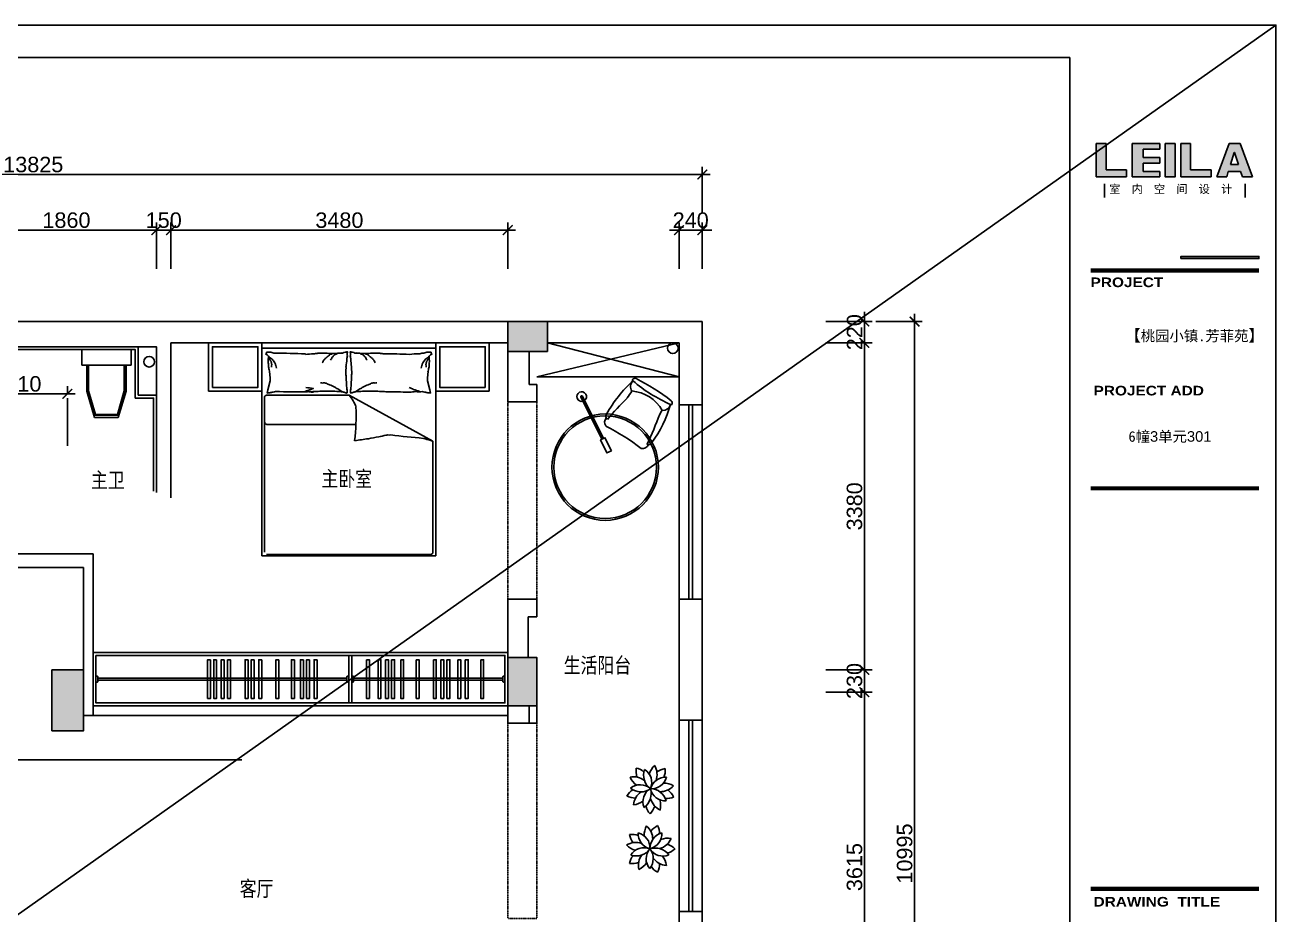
# Model space of a CAD drawing. Header units: millimetres. Extents: x 148889 to 229003, y -70503 to 111106.
# Drawn here: x 184011 to 196937, y -45727 to -36529 of the extents above; entities that cross this region are included whole.
import ezdxf

# ---------------------------------------------------------------- set-up
doc = ezdxf.new("R2010")
doc.units = ezdxf.units.MM
doc.header["$PDMODE"] = 3
doc.linetypes.add('HIDDEN', pattern=[0.375, 0.25, -0.125])
for name, color, linetype in [('8', 8, 'Continuous'), ('C-门套', 16, 'Continuous'), ('P-原墙线', 7, 'Continuous'), ('P-固定家具1(到顶)', 3, 'Continuous'), ('P-固定家具2(不到顶)', 2, 'Continuous'), ('P-外部尺寸', 44, 'Continuous'), ('P-完成面', 1, 'Continuous'), ('P-文字', 3, 'Continuous'), ('P-新墙线', 4, 'Continuous'), ('P-活动家具', 3, 'Continuous'), ('P-窗', 3, 'Continuous'), ('大墨图框', 4, 'Continuous')]:
    doc.layers.add(name, color=color, linetype=linetype)
doc.styles.add('Arial', font='arial.ttf')
doc.styles.add('H1', font='SimSun.ttf')
doc.styles.add('LOGO', font='arial.ttf')
doc.styles.add('LOGO-2', font='', dxfattribs={"width": 0.8})
doc.styles.get("Standard").update_dxf_attribs({"font": 'simhei_0.ttf'})
doc.styles.get('LOGO-2').set_extended_font_data('Arial Black')
doc.dimstyles.new('1比80', dxfattribs={"dimscale": 80, "dimtxt": 2, "dimasz": 1.25, "dimexe": 1, "dimexo": 1, "dimgap": 0.25, "dimtad": 1, "dimdec": 0, "dimrnd": 0.005, "dimzin": 0, "dimdsep": 46, "dimtxsty": 'Arial', "dimblk": 'ARCHTICK', "dimcen": 0.125, "dimdle": 1, "dimclrd": 44, "dimclre": 44, "dimclrt": 50, "dimadec": 0, "dimazin": 0, "dimtfac": 1, "dimtdec": 0, "dimtix": 1, "dimtmove": 2, "dimatfit": 3, "dimldrblk": 'DOT', "dimfxl": 5, "dimfxlon": 1, "dimtvp": 1, "dimtolj": 1, "dimtzin": 0, "dimarcsym": 0})

# ---------------------------------------------------------------- blocks, each defined once
blk = doc.blocks.new('_ArchTick')
at = {"color": 0, "linetype": 'ByBlock', "const_width": 0.15}
blk.add_lwpolyline([(-0.5, -0.5), (0.5, 0.5)], dxfattribs=at)
blk = doc.blocks.new('*D229')
at = {"layer": 'Defpoints', "color": 0}
for p in [(188999, -43424), (192684, -43424), (190097, -47039)]:
    blk.add_point(p, dxfattribs=at)
at = {"layer": 'P-外部尺寸', "color": 44, "lineweight": -2}
for p, q in [((192284, -43424), (192764, -43424)), ((192684, -47119), (192684, -43344)), ((192284, -47039), (192764, -47039))]:
    blk.add_line(p, q, dxfattribs=at)
at = {"layer": 'P-外部尺寸', "color": 44, "lineweight": -2, "xscale": 100, "yscale": 100, "zscale": 100}
for p, rotation in [((192684, -43424), 90), ((192684, -47039), 270)]:
    blk.add_blockref('_ArchTick', p, dxfattribs=dict(at, rotation=rotation))
at = {"layer": 'P-外部尺寸', "color": 50, "insert": (192582, -45232), "char_height": 160, "attachment_point": 5, "rotation": 90, "style": 'Arial'}
blk.add_mtext('\\A1;3615', dxfattribs=at)
blk = doc.blocks.new('_Dot')
at = {"color": 0, "linetype": 'ByBlock', "lineweight": -2}
blk.add_line((-0.5, 0), (-1, 0), dxfattribs=at)
at = {"color": 0, "linetype": 'ByBlock', "const_width": 0.5}
blk.add_lwpolyline([(-0.25, 0, 1), (0.25, 0, 1)], format="xyb", close=True, dxfattribs=at)
blk = doc.blocks.new('*D230')
at = {"layer": 'Defpoints', "color": 0}
for p in [(188999, -43194), (192684, -43194), (188999, -43424)]:
    blk.add_point(p, dxfattribs=at)
at = {"layer": 'P-外部尺寸', "color": 44, "lineweight": -2}
for p, q in [((192684, -43194), (192684, -43094)), ((192284, -43194), (192764, -43194)), ((192684, -43424), (192684, -43194)), ((192284, -43424), (192764, -43424)), ((192684, -43424), (192684, -43524))]:
    blk.add_line(p, q, dxfattribs=at)
at = {"layer": 'P-外部尺寸', "color": 44, "lineweight": -2, "xscale": 100, "yscale": 100, "zscale": 100}
for p, rotation in [((192684, -43194), 270), ((192684, -43424), 90)]:
    blk.add_blockref('_ArchTick', p, dxfattribs=dict(at, rotation=rotation))
at = {"layer": 'P-外部尺寸', "color": 50, "insert": (192582, -43309), "char_height": 160, "attachment_point": 5, "rotation": 90, "style": 'Arial'}
blk.add_mtext('\\A1;230', dxfattribs=at)
blk = doc.blocks.new('*D231')
at = {"layer": 'Defpoints', "color": 0}
for p in [(189816, -39814), (192684, -39814), (188999, -43194)]:
    blk.add_point(p, dxfattribs=at)
at = {"layer": 'P-外部尺寸', "color": 44, "lineweight": -2}
for p, q in [((192684, -43274), (192684, -39734)), ((192284, -39814), (192764, -39814)), ((192284, -43194), (192764, -43194))]:
    blk.add_line(p, q, dxfattribs=at)
at = {"layer": 'P-外部尺寸', "color": 44, "lineweight": -2, "xscale": 100, "yscale": 100, "zscale": 100}
for p, rotation in [((192684, -39814), 90), ((192684, -43194), 270)]:
    blk.add_blockref('_ArchTick', p, dxfattribs=dict(at, rotation=rotation))
at = {"layer": 'P-外部尺寸', "color": 50, "insert": (192582, -41504), "char_height": 160, "attachment_point": 5, "rotation": 90, "style": 'Arial'}
blk.add_mtext('\\A1;3380', dxfattribs=at)
blk = doc.blocks.new('*D232')
at = {"layer": 'Defpoints', "color": 0}
for p in [(189816, -39594), (192684, -39594), (189816, -39814)]:
    blk.add_point(p, dxfattribs=at)
at = {"layer": 'P-外部尺寸', "color": 44, "lineweight": -2}
for p, q in [((192684, -39594), (192684, -39494)), ((192284, -39594), (192764, -39594)), ((192684, -39814), (192684, -39594)), ((192284, -39814), (192764, -39814)), ((192684, -39814), (192684, -39914))]:
    blk.add_line(p, q, dxfattribs=at)
at = {"layer": 'P-外部尺寸', "color": 44, "lineweight": -2, "xscale": 100, "yscale": 100, "zscale": 100}
for p, rotation in [((192684, -39594), 270), ((192684, -39814), 90)]:
    blk.add_blockref('_ArchTick', p, dxfattribs=dict(at, rotation=rotation))
at = {"layer": 'P-外部尺寸', "color": 50, "insert": (192583, -39704), "char_height": 160, "attachment_point": 5, "rotation": 90, "style": 'Arial'}
blk.add_mtext('\\A1;220', dxfattribs=at)
blk = doc.blocks.new('*D233')
at = {"layer": 'Defpoints', "color": 0}
for p in [(192284, -39594), (192284, -50589), (193202, -50589)]:
    blk.add_point(p, dxfattribs=at)
at = {"layer": 'P-外部尺寸', "color": 44, "lineweight": -2}
for p, q in [((193202, -39514), (193202, -50669)), ((192802, -39594), (193282, -39594)), ((192802, -50589), (193282, -50589))]:
    blk.add_line(p, q, dxfattribs=at)
at = {"layer": 'P-外部尺寸', "color": 44, "lineweight": -2, "xscale": 100, "yscale": 100, "zscale": 100}
for p, rotation in [((193202, -39594), 90), ((193202, -50589), 270)]:
    blk.add_blockref('_ArchTick', p, dxfattribs=dict(at, rotation=rotation))
at = {"layer": 'P-外部尺寸', "color": 50, "insert": (193100, -45092), "char_height": 160, "attachment_point": 5, "rotation": 90, "style": 'Arial'}
blk.add_mtext('\\A1;10995', dxfattribs=at)
blk = doc.blocks.new('*D234')
at = {"layer": 'Defpoints', "color": 0}
for p in [(190769, -38649), (191009, -39721), (190769, -39814)]:
    blk.add_point(p, dxfattribs=at)
at = {"layer": 'P-外部尺寸', "color": 44, "lineweight": -2}
for p, q in [((190769, -39049), (190769, -38569)), ((191009, -39049), (191009, -38569)), ((190769, -38649), (190669, -38649)), ((191009, -38649), (190769, -38649)), ((191009, -38649), (191109, -38649))]:
    blk.add_line(p, q, dxfattribs=at)
at = {"layer": 'P-外部尺寸', "color": 44, "lineweight": -2, "xscale": 100, "yscale": 100, "zscale": 100}
blk.add_blockref('_ArchTick', (190769, -38649), dxfattribs=at)
at = {"layer": 'P-外部尺寸', "color": 44, "lineweight": -2, "xscale": 100, "yscale": 100, "zscale": 100, "rotation": 180}
blk.add_blockref('_ArchTick', (191009, -38649), dxfattribs=at)
at = {"layer": 'P-外部尺寸', "color": 50, "insert": (190889, -38547), "char_height": 160, "attachment_point": 5, "style": 'Arial'}
blk.add_mtext('\\A1;240', dxfattribs=at)
blk = doc.blocks.new('*D235')
at = {"layer": 'Defpoints', "color": 0}
for p in [(185519, -38649), (185519, -39814), (188999, -40119)]:
    blk.add_point(p, dxfattribs=at)
at = {"layer": 'P-固定家具1(到顶)', "color": 44, "lineweight": -2}
for p, q in [((185519, -39049), (185519, -38569)), ((188999, -39049), (188999, -38569)), ((189079, -38649), (185439, -38649))]:
    blk.add_line(p, q, dxfattribs=at)
at = {"layer": 'P-固定家具1(到顶)', "color": 44, "lineweight": -2, "xscale": 100, "yscale": 100, "zscale": 100, "rotation": 180}
blk.add_blockref('_ArchTick', (185519, -38649), dxfattribs=at)
at = {"layer": 'P-固定家具1(到顶)', "color": 44, "lineweight": -2, "xscale": 100, "yscale": 100, "zscale": 100}
blk.add_blockref('_ArchTick', (188999, -38649), dxfattribs=at)
at = {"layer": 'P-固定家具1(到顶)', "color": 50, "insert": (187259, -38547), "char_height": 160, "attachment_point": 5, "style": 'Arial'}
blk.add_mtext('\\A1;3480', dxfattribs=at)
blk = doc.blocks.new('*D236')
at = {"layer": 'Defpoints', "color": 0}
for p in [(185369, -38649), (185369, -39854), (185519, -39814)]:
    blk.add_point(p, dxfattribs=at)
at = {"layer": 'P-外部尺寸', "color": 44, "lineweight": -2}
for p, q in [((185369, -39049), (185369, -38569)), ((185519, -39049), (185519, -38569)), ((185369, -38649), (185269, -38649)), ((185519, -38649), (185369, -38649)), ((185519, -38649), (185619, -38649))]:
    blk.add_line(p, q, dxfattribs=at)
at = {"layer": 'P-外部尺寸', "color": 44, "lineweight": -2, "xscale": 100, "yscale": 100, "zscale": 100}
blk.add_blockref('_ArchTick', (185369, -38649), dxfattribs=at)
at = {"layer": 'P-外部尺寸', "color": 44, "lineweight": -2, "xscale": 100, "yscale": 100, "zscale": 100, "rotation": 180}
blk.add_blockref('_ArchTick', (185519, -38649), dxfattribs=at)
at = {"layer": 'P-外部尺寸', "color": 50, "insert": (185444, -38547), "char_height": 160, "attachment_point": 5, "style": 'Arial'}
blk.add_mtext('\\A1;150', dxfattribs=at)
blk = doc.blocks.new('*D237')
at = {"layer": 'Defpoints', "color": 0}
for p in [(183509, -38649), (183509, -39594), (185369, -39854)]:
    blk.add_point(p, dxfattribs=at)
at = {"layer": 'P-外部尺寸', "color": 44, "lineweight": -2}
for p, q in [((183509, -39049), (183509, -38569)), ((185369, -39049), (185369, -38569)), ((185449, -38649), (183429, -38649))]:
    blk.add_line(p, q, dxfattribs=at)
at = {"layer": 'P-外部尺寸', "color": 44, "lineweight": -2, "xscale": 100, "yscale": 100, "zscale": 100, "rotation": 180}
blk.add_blockref('_ArchTick', (183509, -38649), dxfattribs=at)
at = {"layer": 'P-外部尺寸', "color": 44, "lineweight": -2, "xscale": 100, "yscale": 100, "zscale": 100}
blk.add_blockref('_ArchTick', (185369, -38649), dxfattribs=at)
at = {"layer": 'P-外部尺寸', "color": 50, "insert": (184439, -38547), "char_height": 160, "attachment_point": 5, "style": 'Arial'}
blk.add_mtext('\\A1;1860', dxfattribs=at)
blk = doc.blocks.new('*D251')
at = {"layer": 'Defpoints', "color": 0}
for p in [(191009, -38074), (177184, -39049), (191009, -39049)]:
    blk.add_point(p, dxfattribs=at)
at = {"layer": 'P-外部尺寸', "color": 44, "lineweight": -2}
for p, q in [((177184, -38474), (177184, -37994)), ((191009, -38474), (191009, -37994)), ((177104, -38074), (191089, -38074))]:
    blk.add_line(p, q, dxfattribs=at)
at = {"layer": 'P-外部尺寸', "color": 44, "lineweight": -2, "xscale": 100, "yscale": 100, "zscale": 100, "rotation": 180}
blk.add_blockref('_ArchTick', (177184, -38074), dxfattribs=at)
at = {"layer": 'P-外部尺寸', "color": 44, "lineweight": -2, "xscale": 100, "yscale": 100, "zscale": 100}
blk.add_blockref('_ArchTick', (191009, -38074), dxfattribs=at)
at = {"layer": 'P-外部尺寸', "color": 50, "insert": (184096, -37972), "char_height": 160, "attachment_point": 5, "style": 'Arial'}
blk.add_mtext('\\A1;13825', dxfattribs=at)
blk = doc.blocks.new('A$C224B1EEF')
at = {"color": 252}
for p, q in [((60, 427), (134, 679)), ((69, 426), (141, 671)), ((373, 679), (134, 679)), ((366, 671), (141, 671)), ((439, 426), (366, 671)), ((448, 427), (373, 679)), ((60, 160), (60, 427)), ((69, 160), (69, 426)), ((439, 160), (439, 426)), ((448, 160), (448, 427))]:
    blk.add_line(p, q, dxfattribs=at)
at = {"layer": '8'}
for p, q in [((0, 160), (507, 160)), ((0, 160), (0, 1)), ((0, 160), (0, 1)), ((507, 160), (507, 1)), ((507, 160), (507, 1)), ((507, 1), (0, 1))]:
    blk.add_line(p, q, dxfattribs=at)
at = {"layer": 'P-固定家具2(不到顶)', "color": 3}
for p, q in [((51, 429), (132, 701)), ((376, 701), (132, 701)), ((456, 429), (376, 701)), ((51, 160), (51, 429)), ((456, 160), (456, 429))]:
    blk.add_line(p, q, dxfattribs=at)
blk = doc.blocks.new('A$C02DF28BF')
at = {"layer": 'P-活动家具'}
for p, q in [((0, 2350), (2200, 2350)), ((0, 550), (0, 2350)), ((2144, 2350), (2144, 550)), ((2200, 2350), (2200, 550)), ((2200, 550), (0, 550))]:
    blk.add_line(p, q, dxfattribs=at)
at = {"layer": 'P-活动家具', "color": 252}
for p, q in [((14, 2299), (14, 604)), ((1637, 2321), (36, 2321)), ((1357, 2299), (1357, 1377)), ((1659, 1446), (1659, 2299)), ((1682, 2295), (1715, 2287)), ((1715, 2287), (1807, 2264)), ((1659, 1446), (1185, 582)), ((36, 582), (1185, 582)), ((2144, 550), (1669, 550)), ((1682, 605), (1715, 613)), ((1715, 613), (1807, 636))]:
    blk.add_line(p, q, dxfattribs=at)
at = {"layer": 'P-活动家具'}
for points in [[(1700, 2900), (1700, 2350), (2200, 2350), (2200, 2900)], [(1700, 0), (1700, 550), (2200, 550), (2200, 0)]]:
    blk.add_lwpolyline(points, close=True, dxfattribs=at)
at = {"layer": 'P-活动家具', "color": 252}
for points in [[(1740, 2860), (1740, 2390), (2160, 2390), (2160, 2860)], [(1740, 40), (1740, 510), (2160, 510), (2160, 40)]]:
    blk.add_lwpolyline(points, close=True, dxfattribs=at)
for points in [[(2061, 2281, 0.077379), (2033, 2242, 0.077379), (1995, 2214, 0.047525), (1967, 2203, 0.047525), (1938, 2197)], [(2044, 2282, 0.05369), (2029, 2267, 0.070312), (2015, 2258, 0.015448), (2006, 2253, 0.013244), (1995, 2249, 0.082127), (1975, 2246, 0.064164), (1949, 2249)], [(1698, 1902, -0.009729), (1708, 1872, -0.009729), (1719, 1842, -0.007971), (1729, 1818, -0.002711), (1740, 1894)], [(1696, 1522, -0.016108), (1726, 1565, -0.024599), (1742, 1595, -0.009477), (1768, 1649, -0.015937), (1782, 1682, -0.072521), (1786, 1701, -0.033339), (1786, 1741)], [(2090, 1617, -0.027842), (2079, 1643, -0.048685), (2070, 1657, -0.023666), (2043, 1688, -0.031223), (2020, 1710, -0.046801), (2011, 1715, -0.023191), (1993, 1724)], [(2097, 1526, -0.088153), (2093, 1564, -0.088153), (2076, 1599, -0.077547), (2052, 1623, -0.077547), (2022, 1639)], [(1189, 1389, -0.007297), (1209, 1248, -0.009508), (1229, 1141, -0.006616), (1245, 1068, 0.023828), (1249, 1048, 0.052541), (1248, 1016, 0.004914), (1213, 680, 0.013133), (1203, 643, 0.007859), (1185, 582)], [(1696, 1378, 0.016108), (1726, 1335, 0.024599), (1742, 1305, 0.009477), (1768, 1251, 0.015937), (1782, 1218, 0.072521), (1786, 1199, 0.033339), (1786, 1159)], [(2097, 1374, 0.088153), (2093, 1336, 0.088153), (2076, 1301, 0.077547), (2052, 1277, 0.077547), (2022, 1261)], [(2090, 1283, 0.027842), (2079, 1257, 0.048685), (2070, 1243, 0.023666), (2043, 1212, 0.031223), (2020, 1190, 0.046801), (2011, 1185, 0.023191), (1993, 1176)], [(1698, 720, 0.009729), (1708, 750, 0.009729), (1719, 780, 0.007971), (1729, 804, 0.007971), (1740, 828)], [(2061, 619, -0.077379), (2033, 658, -0.077379), (1995, 686, -0.047525), (1967, 697, -0.047525), (1938, 703)], [(2044, 618, -0.05369), (2029, 633, -0.070312), (2015, 642, -0.015448), (2006, 647, -0.013244), (1995, 651, -0.082127), (1975, 654, -0.064164), (1949, 651)]]:
    blk.add_lwpolyline(points, format="xyb", dxfattribs=at)
for centre, radius, start, end in [((1379, 2297), 22.2, 90, 180), ((1637, 2299), 22.2, 360, 90), ((1681, 2295), 1.02, 255.9551, 4.0829), ((1384, 2244), 301, 4.0829, 9.4841), ((1440, 2190), 255, 9.4841, 17.3864), ((1824, 2247), 133, 186.4341, 197.3864), ((8456, 1996), 6762, 178.213, 180.9962), ((1810, 2189), 75.2, 75.9548, 92.6649), ((1931, 1537), 732, 92.6649, 98.005), ((1971, 1924), 352, 98.005, 102.1984), ((1757, 3239), 980, 279.6844, 282.1984), ((1964, 2507), 227, 270, 279.6844), ((2062, 2827), 546, 263.7676, 270), ((2044, 2314), 38, 296.5805, 355.5998), ((2097, 2314), 14.6, 191.2724, 296.5805), ((-15986, 2501), 18083, 358.0898, 359.0897), ((2429, 2164), 339, 164.256, 171.5628), ((2203, 2301), 100, 180, 191.2724), ((2282, 2255), 179, 171.5628, 180), ((1440, 1866), 256, 348.4414, 2.7491), ((3154, 1742), 1465, 175.2338, 177.1624), ((2961, 1924), 1269, 182.6935, 184.7658), ((3189, 1858), 1493, 181.5355, 184.1282), ((2083, 1900), 4.11, 213.6206, 319.8304), ((1561, 1815), 525, 0.0039, 9.073), ((1507, 1711), 588, 6.0867, 10.1899), ((8054, 1719), 6354, 179.7135, 180.9704), ((1124, 1720), 970, 355.1982, 359.4243), ((2261, 1781), 169, 182.5386, 190.1899), ((2415, 1724), 322, 175.1982, 182.5386), ((2991, 1531), 1293, 176.426, 179.7135), ((431, 1583), 1660, 359.4243, 1.9079), ((1183, 1483), 912, 1.9079, 5.2592), ((1394, 1767), 417, 290.1488, 309.6445), ((1587, 1496), 97.2, 343.7788, 352.8796), ((1680, 1468), 1.47, 352.8796, 73.3022), ((1680, 1432), 1.47, 286.6978, 7.1204), ((1587, 1404), 97.2, 7.1204, 16.2211), ((1686, 1446), 21.5, 73.3022, 99.9984), ((1686, 1454), 21.5, 260.0016, 286.6978), ((1608, 1523), 85.3, 332.7159, 343.7788), ((1739, 1488), 50.3, 152.7159, 167.131), ((1670, 1823), 357, 273.5049, 279.9984), ((1670, 1077), 357, 80.0016, 86.4951), ((1856, 1501), 162, 167.131, 176.426), ((924, 16601), 15151, 273.055, 273.5049), ((924, -13701), 15151, 86.4951, 86.945), ((1807, 2995), 1517, 271.6331, 273.055), ((1933, 2233), 754, 266.6312, 271.6331), ((2090, 2484), 1015, 262.3191, 266.6312), ((2090, 416), 1015, 93.3687, 97.6809), ((2076, 1687), 220, 257.8905, 262.3191), ((2076, 1213), 220, 97.6809, 102.1095), ((2008, 1198), 273, 77.8905, 81.8665), ((2008, 1702), 273, 278.1335, 282.1095), ((2079, 1431), 36.4, 81.8665, 111.421), ((2079, 1469), 36.4, 248.579, 278.1335), ((2090, 1484), 17.3, 248.0096, 291.421), ((2090, 1416), 17.3, 68.579, 111.9904), ((2043, 1483), 59.9, 5.2592, 30.6513), ((2101, 1467), 4.75, 168.1069, 248.0096), ((2101, 1433), 4.75, 111.9904, 191.8931), ((2101, 1460), 2.58, 348.1069, 109.564), ((2101, 1440), 2.58, 250.436, 11.8931), ((2135, 1486), 32.1, 175.6975, 210.6513), ((2107, 1458), 3.8, 109.564, 158.2117), ((2107, 1442), 3.8, 201.7883, 250.436), ((2135, 1414), 32.1, 149.3487, 184.3025), ((2133, 1459), 27.9, 158.2117, 175.6975), ((2133, 1441), 27.9, 184.3025, 201.7883), ((1459, 3875), 2500, 263.7985, 271.7821), ((1608, 1377), 85.3, 16.2211, 27.2841), ((1739, 1412), 50.3, 192.869, 207.2841), ((1856, 1399), 162, 183.574, 192.869), ((2991, 1369), 1293, 180.2865, 183.574), ((1807, -95), 1517, 86.945, 88.3669), ((1933, 667), 754, 88.3669, 93.3687), ((1183, 1417), 912, 354.7408, 358.0921), ((431, 1317), 1660, 358.0921, 0.5757), ((2043, 1417), 59.9, 329.3487, 354.7408), ((8054, 1181), 6354, 179.0296, 180.2865), ((1124, 1180), 970, 0.5757, 4.8018), ((2415, 1176), 322, 177.4614, 184.8018), ((3648, 951), 1956, 176.1626, 177.8316), ((3189, 1042), 1493, 175.8718, 178.4645), ((-3080, 1085), 5167, 357.1101, 0.0008), ((1507, 1189), 588, 349.8101, 353.9133), ((2261, 1119), 169, 169.8101, 177.4614), ((-26799, 1344), 28495, 358.9199, 359.3572), ((1440, 756), 256, 357.2509, 11.5586), ((1328, 724), 759, 360, 7.5468), ((1440, 710), 255, 342.6136, 350.5159), ((1824, 653), 133, 162.6136, 173.5659), ((1856, 726), 162, 173.5659, 191.5586), ((1827, 651), 269, 7.5468, 15.744), ((2429, 736), 339, 188.4372, 195.744), ((36, 604), 22.2, 180, 270), ((1384, 656), 301, 350.5159, 355.9171), ((1681, 605), 1.02, 355.9171, 104.0449), ((1810, 711), 75.2, 267.3351, 284.0452), ((1931, 1363), 732, 261.9949, 267.3351), ((1971, 976), 352, 257.8016, 261.9949), ((1757, -339), 980, 77.8016, 80.3156), ((1964, 393), 227, 80.3156, 90), ((2062, 73), 546, 90, 96.2324), ((2044, 586), 38, 4.4002, 63.4195), ((2097, 586), 14.6, 63.4195, 168.7276), ((2282, 645), 179, 180, 188.4372), ((2203, 599), 100, 168.7276, 180)]:
    blk.add_arc(centre, radius, start, end, dxfattribs=at)
blk = doc.blocks.new('做成ACAD TuKuai0334')
at = {"ltscale": 0.1}
blk.add_lwpolyline([(-562, 303), (-427, 237), (-449, 192), (-584, 258)], close=True, dxfattribs=at)
blk.add_lwpolyline([(-433, 223), (4, 9, -1), (-4, -9), (-442, 205)], format="xyb", close=True, dxfattribs=at)
blk.add_arc((0, 0), 50, 165.4474, 142.3735, dxfattribs=at)
blk = doc.blocks.new('A$C46D34C97')
at = {"layer": 'P-活动家具'}
blk.add_circle((550, 550), 550, dxfattribs=at)
at = {"layer": 'P-活动家具', "color": 252}
blk.add_circle((550, 550), 530, dxfattribs=at)
at = {"layer": 'P-活动家具', "extrusion": (-3.63023e-16, 2.76781e-16, -1)}
for centre, major_axis, start_param, end_param in [((1665, 216), (-994, 840), 0.021596, 0.360844), ((1071, 1280), (-58.9, 58.9), 5.207152, 6.572082), ((1037, 1361), (-6.73, 6.73), 4.573679, 6.061226), ((1049, 1346), (-20.3, 20.3), 6.272135, 7.768104), ((2281, 2279), (-1190, 1002), 4.649527, 4.945795), ((-273, -277), (-1617, 1374), 1.550382, 1.752631), ((3014, -1926), (-2658, 2658), 0.117026, 0.206621), ((488, 1699), (-474, 474), 3.077462, 3.14993), ((488, 1699), (-474, 474), 3.077462, 3.14993), ((870, 869), (-287, 287), 1.088485, 2.044585), ((715, 983), (-46.3, 46.3), 5.075891, 6.45545), ((714, 1049), (-27, 27), 5.179428, 6.355186), ((690, 1035), (-8.59, 8.59), 4.369902, 5.615979), ((1349, 1047), (-20.3, 20.3), 1.65498, 3.150948), ((-891, -909), (-1854, 1560), 1.56328, 1.742544), ((-1386, 2500), (-2136, 2136), 2.901951, 3.001897), ((218, 1661), (-998, 835), 2.951906, 3.29117), ((2639, -412), (1394, 1394), 4.676754, 4.720313), ((2639, -412), (1394, 1394), 4.676754, 4.720313), ((1284, 1072), (-59.3, 59.3), 2.900344, 4.264281), ((1364, 1035), (-7.36, 7.36), 3.430198, 4.849571), ((990, 711), (-46.5, 46.5), 2.96034, 4.340179), ((1045, 697), (-16.7, 16.7), 3.964784, 4.786085), ((1052, 711), (-27.2, 27.2), 3.070293, 4.127567)]:
    blk.add_ellipse(centre, major_axis=major_axis, ratio=1, start_param=start_param, end_param=end_param, dxfattribs=at)
at = {"layer": 'P-活动家具', "rotation": 12.44499721410939}
blk.add_blockref('做成ACAD TuKuai0334', (1315, 475), dxfattribs=at)
blk = doc.blocks.new('A$C040036E0')
at = {"layer": 'P-活动家具', "color": 252}
for centre, major_axis, start_param, end_param in [((57, 236), (157, 23), 1.003715, 1.592571), ((279, 443), (251, 36), 3.21508, 3.584058), ((293, 404), (172, 25), 2.980605, 4.267607), ((82, 254), (158, 23), -0.226113, 1.19114), ((386, 383), (202, 29), 2.498092, 3.028027), ((83, 340), (186, 27), -0.154769, 0.708626), ((415, 244), (172, 25), 1.723968, 3.01097), ((205, 394), (158, 23), -1.48275, -0.065497), ((449, 269), (251, 36), 1.958443, 2.327421), ((181, 412), (157, 23), -0.252922, 0.335933), ((96, 123), (186, 27), 1.101868, 1.965263), ((149, 419), (202, 29), 3.754729, 4.284664), ((179, 97), (158, 23), 1.030524, 2.447777), ((296, 80), (172, 25), 0.467331, 1.754333), ((289, 420), (186, 27), -1.411406, -0.548011), ((423, 151), (202, 29), 1.241454, 1.77139), ((332, 57), (251, 36), 0.701806, 1.070784), ((188, 68), (157, 23), 2.260352, 2.849208), ((100, 339), (172, 25), 4.237242, 5.524244), ((310, 70), (186, 27), 2.358505, 3.2219), ((362, 139), (158, 23), 2.287161, 3.704414), ((102, 139), (172, 25), -0.789306, 0.497696), ((378, 323), (158, 23), 3.543798, 4.961051), ((429, 253), (186, 27), 3.615142, 4.478537), ((209, 44), (202, 29), -0.015183, 0.514753), ((388, 351), (157, 23), -1.509559, -0.920704), ((57, 338), (251, 36), 4.471717, 4.840695), ((40, 209), (202, 29), -1.27182, -0.741884), ((393, 139), (157, 23), 3.516989, 4.105845), ((89, 99), (251, 36), -0.554831, -0.185853)]:
    blk.add_ellipse(centre, major_axis=major_axis, ratio=0.978972, start_param=start_param, end_param=end_param, dxfattribs=at)
blk = doc.blocks.new('sfbhsrdfbh')
h = blk.add_hatch(color=252)
h.paths.add_polyline_path([(449.17, 252.92), (449.17, 254.24), (445.47, 254.24), (445.47, 258.95), (443.68, 258.95), (443.68, 252.92)])
h.paths.add_polyline_path([(464.46, 252.92), (464.46, 254.24), (460.76, 254.24), (460.76, 258.95), (458.96, 258.95), (458.96, 252.92)])
h = blk.add_hatch(color=256)
h.paths.add_polyline_path([(455.17, 253.92), (452.17, 253.92), (452.17, 255.43), (455.17, 255.43), (455.17, 256.43), (452.17, 256.43), (452.17, 257.95), (455.17, 257.95), (455.17, 258.95), (450.17, 258.95), (450.17, 252.92), (455.17, 252.92)])
h.paths.add_polyline_path([(457.96, 258.95), (456.17, 258.95), (456.17, 252.92), (457.96, 252.92)])
h = blk.add_hatch(color=252)
h.paths.add_polyline_path([(469.69, 258.97), (467.7, 258.97), (465.46, 252.92), (467.27, 252.92), (467.55, 253.92), (469.78, 253.92), (470.1, 252.92), (471.96, 252.92)])
h.paths.add_polyline_path([(469.38, 255.16), (467.95, 255.16), (468.67, 257.45)], flags=16)
at = {"layer": '大墨图框'}
blk.add_hatch(color=1, dxfattribs=at).paths.add_polyline_path([(458.99, 238.18), (473.09, 238.18), (473.09, 238.57), (458.99, 238.57)])
at = {"color": 252}
for p, q in [((443.68, 258.95), (443.68, 252.92)), ((443.68, 258.95), (443.68, 252.92)), ((445.47, 258.95), (443.68, 258.95)), ((445.47, 254.24), (445.47, 258.95)), ((458.96, 258.95), (458.96, 252.92)), ((460.76, 258.95), (458.96, 258.95)), ((460.76, 254.24), (460.76, 258.95)), ((465.46, 252.92), (467.7, 258.97)), ((467.7, 258.97), (469.69, 258.97)), ((471.96, 252.92), (469.69, 258.97)), ((445.47, 257.57), (445.47, 254.24)), ((460.76, 257.57), (460.76, 254.24)), ((468.63, 257.33), (467.95, 255.16)), ((468.63, 257.33), (468.71, 257.33)), ((468.71, 257.33), (469.38, 255.16)), ((445.47, 254.24), (446.35, 254.24)), ((449.17, 254.24), (445.47, 254.24)), ((449.17, 252.92), (449.17, 254.24)), ((460.76, 254.24), (461.64, 254.24)), ((464.46, 254.24), (460.76, 254.24)), ((464.46, 252.92), (464.46, 254.24)), ((467.55, 253.92), (467.27, 252.92)), ((467.55, 253.92), (469.78, 253.92)), ((469.38, 255.16), (467.95, 255.16)), ((469.78, 253.92), (470.1, 252.92)), ((443.68, 252.92), (446.93, 252.92)), ((443.68, 252.92), (449.17, 252.92)), ((458.96, 252.92), (463.96, 252.92)), ((458.96, 252.92), (462.21, 252.92)), ((458.96, 252.92), (464.46, 252.92)), ((465.46, 252.92), (467.27, 252.92)), ((470.1, 252.92), (471.96, 252.92))]:
    blk.add_line(p, q, dxfattribs=at)
for p, q in [((450.17, 258.95), (450.17, 252.92)), ((450.17, 258.95), (455.17, 258.95)), ((452.17, 257.95), (455.17, 257.95)), ((452.17, 257.95), (452.17, 256.43)), ((455.17, 258.95), (455.17, 257.95)), ((457.96, 258.95), (457.96, 252.92)), ((457.96, 258.95), (457.96, 252.92)), ((450.17, 256.6), (450.17, 255.26)), ((452.17, 256.43), (455.17, 256.43)), ((452.17, 255.43), (455.17, 255.43)), ((452.17, 255.43), (452.17, 253.92)), ((455.17, 255.43), (455.17, 256.43)), ((452.17, 253.92), (455.17, 253.92)), ((455.17, 253.92), (455.17, 252.92)), ((450.17, 252.92), (455.17, 252.92))]:
    blk.add_line(p, q)
blk.add_lwpolyline([(456.17, 258.95), (457.96, 258.95), (457.96, 252.92), (456.17, 252.92)], close=True)
at = {"layer": '大墨图框', "color": 1, "linetype": 'ByBlock'}
for p, q in [((445.17, 251.67), (445.17, 249.2)), ((470.61, 251.67), (470.61, 249.2))]:
    blk.add_line(p, q, dxfattribs=at)
at = {"layer": '大墨图框', "color": 4, "linetype": 'ByBlock', "ltscale": 100}
for points in [[(56.17, 280.38), (476.17, 280.38), (476.17, -16.59), (56.17, -16.59)], [(438.91, 274.48), (68.08, 274.48), (68.08, -8.51), (438.91, -8.51)]]:
    blk.add_lwpolyline(points, close=True, dxfattribs=at)
at = {"layer": '大墨图框', "color": 1}
blk.add_lwpolyline([(458.99, 238.18), (473.09, 238.18), (473.09, 238.57), (458.99, 238.57)], close=True, dxfattribs=at)
at = {"layer": '大墨图框', "color": 1, "const_width": 0.755}
for points in [[(442.68, 236.01), (473.12, 236.01)], [(442.68, 196.67), (473.12, 196.67)], [(442.68, 124.3), (473.12, 124.3)]]:
    blk.add_lwpolyline(points, dxfattribs=at)
at = {"layer": '大墨图框', "color": 1, "style": 'LOGO-2', "width": 1}
for s, height, p in [('PROJECT', 1.74, (442.68, 233.02)), ('PROJECT ADD', 1.7396, (443.22, 213.45)), ('DRAWING  TITLE', 1.7396, (443.22, 121.1))]:
    blk.add_text(s, height=height, dxfattribs=at).set_placement(p)
at = {"layer": '大墨图框', "color": 1, "linetype": 'ByBlock', "insert": (442.02, 251.48), "char_height": 1.4825, "width": 35.6207, "attachment_point": 1}
blk.add_mtext('{\\C0;    室  内  空  间  设  计}', dxfattribs=at)
at = {"layer": '大墨图框', "color": 1, "char_height": 2.07549, "attachment_point": 1, "style": 'LOGO'}
for s, insert, width in [('{\\fSimSun|b0|i0|c134|p54;【\\fSimHei|b0|i0|c134|p2;\\H0.9167x;桃园小镇.芳菲苑\\fSimSun|b0|i0|c134|p54;\\H1.091x;】}', (448.91, 225.33), 33.5093), ('{\\fSimHei|b0|i0|c134|p2;\\H0.9167x;6幢\\fArial|b0|i0|c0|p34;3\\fSimHei|b0|i0|c134|p2;单元\\fArial|b0|i0|c0|p34;301}', (449.53, 206.99), 24.9373)]:
    blk.add_mtext(s, dxfattribs=dict(at, insert=insert, width=width))
blk = doc.blocks.new('*D293')
at = {"layer": 'Defpoints', "color": 0}
for p in [(183539, -40341), (183539, -40424), (184449, -40424)]:
    blk.add_point(p, dxfattribs=at)
at = {"layer": 'P-新墙线', "color": 44, "lineweight": -2}
for p, q in [((183539, -40344), (183539, -40261)), ((184449, -40344), (184449, -40261)), ((184529, -40341), (183459, -40341))]:
    blk.add_line(p, q, dxfattribs=at)
at = {"layer": 'P-新墙线', "color": 44, "lineweight": -2, "xscale": 100, "yscale": 100, "zscale": 100, "rotation": 180}
blk.add_blockref('_ArchTick', (183539, -40341), dxfattribs=at)
at = {"layer": 'P-新墙线', "color": 44, "lineweight": -2, "xscale": 100, "yscale": 100, "zscale": 100}
blk.add_blockref('_ArchTick', (184449, -40341), dxfattribs=at)
at = {"layer": 'P-新墙线', "color": 50, "insert": (183994, -40239), "char_height": 160, "attachment_point": 5, "style": 'Arial'}
blk.add_mtext('\\A1;910', dxfattribs=at)

msp = doc.modelspace()

# ---------------------------------------------------------------- hatches: boundary and pattern name
at = {"layer": 'P-原墙线'}
h = msp.add_hatch(color=8, dxfattribs=at)
h.dxf.hatch_style = 1
h.paths.add_polyline_path([(188999, -39594.4), (188999, -39904.4), (189409, -39904.4), (189409, -39594.4)])
h.paths.add_polyline_path([(189299, -43064.4), (188999, -43064.4), (188999, -43564.4), (189299, -43564.4)])
h.paths.add_polyline_path([(189399, -46939.4), (188999, -46939.4), (188999, -47289.4), (189399, -47289.4)])
h.paths.add_polyline_path([(190569, -47289.4), (191219, -47289.4), (191219, -46939.4), (190569, -46939.4)])
h.paths.add_polyline_path([(184379, -49019.4), (184379, -49439.4), (184754, -49439.4), (184754, -49019.4)])
h.paths.add_polyline_path([(186824, -50589.4), (187099, -50589.4), (187099, -50259.4), (186824, -50259.4)])
h.paths.add_polyline_path([(190569, -50349.4), (190569, -50589.4), (191219, -50589.4), (191219, -50349.4)])
h.paths.add_polyline_path([(179204, -48899.4), (178724, -48899.4), (178724, -49289.4), (179204, -49289.4)])
h.paths.add_polyline_path([(177754, -46819.4), (177754, -46569.4), (177184, -46569.4), (177184, -46819.4)])
h.paths.add_polyline_path([(177184, -43554.4), (177184, -43914.4), (177614, -43914.4), (177614, -43554.4)])
h.paths.add_polyline_path([(181504, -43824.4), (181504, -43504.4), (181094, -43504.4), (181094, -43824.4)])
h.paths.add_polyline_path([(184289, -43824.4), (184614, -43824.4), (184614, -43194.4), (184289, -43194.4)])
h.paths.add_polyline_path([(183509, -39594.4), (183269, -39594.4), (183269, -39954.4), (183509, -39954.4)])
h.paths.add_polyline_path([(181514, -40814.4), (181514, -40574.4), (181094, -40574.4), (181094, -40814.4)])
h.paths.add_polyline_path([(179214, -40574.4), (178784, -40574.4), (178784, -40814.4), (179214, -40814.4)])

# ---------------------------------------------------------------- linework, layer by layer
at = {"layer": 'C-门套', "linetype": 'HIDDEN'}
for points in [[(188999, -42464.4), (189299, -42464.4), (189299, -40424.4), (188999, -40424.4)], [(188999, -43744.4), (189299, -43744.4), (189299, -45764.4), (188999, -45764.4)]]:
    msp.add_lwpolyline(points, close=True, dxfattribs=at)
at = {"layer": 'P-原墙线'}
for p, q in [((183269, -39594.4), (191009, -39594.4)), ((191009, -40454.4), (191009, -39594.4)), ((183509, -39854.4), (185369, -39854.4)), ((185369, -39854.4), (185369, -41359.3)), ((185519, -41414.4), (185519, -39814.4)), ((185519, -39814.4), (188999, -39814.4)), ((188999, -39814.4), (188999, -40424.4)), ((189409, -39904.4), (189219, -39904.4)), ((189219, -39904.4), (189219, -40244.4)), ((190769, -39814.4), (189409, -39814.4)), ((189409, -39814.4), (189409, -39904.4)), ((190769, -40454.4), (190769, -39814.4)), ((189219, -40244.4), (189299, -40244.4)), ((189299, -40244.4), (189299, -40424.4)), ((189299, -40424.4), (188999, -40424.4)), ((190769, -40454.4), (191009, -40454.4)), ((189299, -42464.4), (188999, -42464.4)), ((188999, -43194.4), (188999, -42464.4)), ((189299, -42464.4), (189299, -42644.4)), ((190769, -42464.4), (191009, -42464.4)), ((190769, -42464.4), (190769, -43714.4)), ((191009, -43714.4), (191009, -42464.4)), ((189299, -42644.4), (189209, -42644.4)), ((189209, -42644.4), (189209, -43064.4)), ((189209, -43064.4), (189299, -43064.4)), ((189299, -43064.4), (189299, -43744.4)), ((184289, -43194.4), (184289, -43824.4)), ((188999, -43744.4), (188999, -43424.4)), ((188999, -43744.4), (189299, -43744.4)), ((190769, -43714.4), (191009, -43714.4)), ((186251.7, -44124.4), (179884, -44124.4)), ((190769, -46939.4), (190769, -45689.4)), ((190769, -45689.4), (191009, -45689.4)), ((191009, -46749.4), (191009, -45689.4))]:
    msp.add_line(p, q, dxfattribs=at)
for points in [[(189409, -39904.4), (188999, -39904.4), (188999, -39594.4), (189409, -39594.4)], [(188999, -43564.4), (189299, -43564.4), (189299, -43064.4), (188999, -43064.4)], [(184289, -43824.4), (184614, -43824.4), (184614, -43194.4), (184289, -43194.4)], [(189219, -43744.4), (188999, -43744.4), (188999, -43564.4), (189219, -43564.4)]]:
    msp.add_lwpolyline(points, close=True, dxfattribs=at)
for centre in [(190704, -39869.4), (185294, -40009.4)]:
    msp.add_circle(centre, 55, dxfattribs=at)
at = {"layer": 'P-固定家具1(到顶)', "color": 252}
for p, q in [((189299, -40164.4), (190769, -39814.4)), ((190769, -40164.4), (189409, -39814.4)), ((184744, -43044.4), (184744, -43534.4)), ((187356.5, -43044.4), (187356.5, -43534.4)), ((187386.5, -43044.4), (187386.5, -43534.4)), ((184764, -43279.4), (187336.5, -43279.4)), ((184764, -43299.4), (187336.5, -43299.4)), ((188949, -43279.4), (187406.5, -43279.4)), ((188949, -43299.4), (187406.5, -43299.4))]:
    msp.add_line(p, q, dxfattribs=at)
at = {"layer": 'P-固定家具1(到顶)'}
msp.add_lwpolyline([(189299, -40164.4), (190769, -40164.4), (190769, -39814.4), (189409, -39814.4)], dxfattribs=at)
msp.add_lwpolyline([(184714, -43014.4), (188999, -43014.4), (188999, -43564.4), (184714, -43564.4)], close=True, dxfattribs=at)
at = {"layer": 'P-固定家具1(到顶)', "color": 252}
for points in [[(184744, -43044.4), (188969, -43044.4), (188969, -43534.4), (184744, -43534.4)], [(185927.5, -43089.4), (185927.5, -43489.4), (185897.5, -43489.4), (185897.5, -43089.4)], [(185990.9, -43089.4), (185990.9, -43489.4), (185960.9, -43489.4), (185960.9, -43089.4)], [(186068.5, -43089.4), (186068.5, -43489.4), (186038.5, -43489.4), (186038.5, -43089.4)], [(186103.2, -43089.4), (186103.2, -43489.4), (186133.2, -43489.4), (186133.2, -43089.4)], [(186315.5, -43089.4), (186315.5, -43489.4), (186285.5, -43489.4), (186285.5, -43089.4)], [(186378.8, -43089.4), (186378.8, -43489.4), (186348.8, -43489.4), (186348.8, -43089.4)], [(186456.5, -43089.4), (186456.5, -43489.4), (186426.5, -43489.4), (186426.5, -43089.4)], [(186633.9, -43089.4), (186633.9, -43489.4), (186603.9, -43489.4), (186603.9, -43089.4)], [(186793.9, -43089.4), (186793.9, -43489.4), (186763.9, -43489.4), (186763.9, -43089.4)], [(186887.2, -43089.4), (186887.2, -43489.4), (186857.2, -43489.4), (186857.2, -43089.4)], [(186950.6, -43089.4), (186950.6, -43489.4), (186920.6, -43489.4), (186920.6, -43089.4)], [(187028.2, -43089.4), (187028.2, -43489.4), (186998.2, -43489.4), (186998.2, -43089.4)], [(187538.8, -43089.4), (187538.8, -43489.4), (187568.8, -43489.4), (187568.8, -43089.4)], [(187658.1, -43089.4), (187658.1, -43489.4), (187688.1, -43489.4), (187688.1, -43089.4)], [(187735.7, -43089.4), (187735.7, -43489.4), (187765.7, -43489.4), (187765.7, -43089.4)], [(187799.1, -43089.4), (187799.1, -43489.4), (187829.1, -43489.4), (187829.1, -43089.4)], [(187892.4, -43089.4), (187892.4, -43489.4), (187922.4, -43489.4), (187922.4, -43089.4)], [(188052.5, -43089.4), (188052.5, -43489.4), (188082.5, -43489.4), (188082.5, -43089.4)], [(188229.9, -43089.4), (188229.9, -43489.4), (188259.9, -43489.4), (188259.9, -43089.4)], [(188307.5, -43089.4), (188307.5, -43489.4), (188337.5, -43489.4), (188337.5, -43089.4)], [(188370.9, -43089.4), (188370.9, -43489.4), (188400.9, -43489.4), (188400.9, -43089.4)], [(188482.8, -43089.4), (188482.8, -43489.4), (188512.8, -43489.4), (188512.8, -43089.4)], [(188560.4, -43089.4), (188560.4, -43489.4), (188590.4, -43489.4), (188590.4, -43089.4)], [(188719.8, -43089.4), (188719.8, -43489.4), (188749.8, -43489.4), (188749.8, -43089.4)]]:
    msp.add_lwpolyline(points, close=True, dxfattribs=at)
for points in [[(184744, -43259.4), (184759, -43259.4, -0.4142136), (184764, -43264.4), (184764, -43314.4, -0.4142136), (184759, -43319.4), (184744, -43319.4)], [(184744, -43259.4), (184759, -43259.4, -0.4142136), (184764, -43264.4), (184764, -43314.4, -0.4142136), (184759, -43319.4), (184744, -43319.4)], [(187356.5, -43259.4), (187341.5, -43259.4, 0.4142136), (187336.5, -43264.4), (187336.5, -43314.4, 0.4142136), (187341.5, -43319.4), (187356.5, -43319.4)], [(187356.5, -43259.4), (187341.5, -43259.4, 0.4142136), (187336.5, -43264.4), (187336.5, -43314.4, 0.4142136), (187341.5, -43319.4), (187356.5, -43319.4)], [(187386.5, -43259.4), (187401.5, -43259.4, -0.4142136), (187406.5, -43264.4), (187406.5, -43314.4, -0.4142136), (187401.5, -43319.4), (187386.5, -43319.4)], [(187386.5, -43259.4), (187401.5, -43259.4, -0.4142136), (187406.5, -43264.4), (187406.5, -43314.4, -0.4142136), (187401.5, -43319.4), (187386.5, -43319.4)], [(188969, -43259.4), (188954, -43259.4, 0.4142136), (188949, -43264.4), (188949, -43314.4, 0.4142136), (188954, -43319.4), (188969, -43319.4)], [(188969, -43259.4), (188954, -43259.4, 0.4142136), (188949, -43264.4), (188949, -43314.4, 0.4142136), (188954, -43319.4), (188969, -43319.4)]]:
    msp.add_lwpolyline(points, format="xyb", close=True, dxfattribs=at)
at = {"layer": 'P-完成面'}
msp.add_lwpolyline([(185339, -41345.7), (185339, -40384.4), (185149, -40384.4), (185149, -39884.4), (183539, -39884.4), (183539, -40704.4), (183764, -40704.4), (183764, -41994.4)], dxfattribs=at)
at = {"layer": 'P-新墙线'}
for p, q in [((172912.5, -53516), (196936.5, -36529.3)), ((184449, -40384.4), (184449, -40879.9)), ((183089, -41994.4), (184714, -41994.4)), ((184714, -43664.4), (184714, -41994.4)), ((183229, -42134.4), (184614, -42134.4)), ((184614, -43664.4), (184614, -42134.4)), ((188999, -43664.4), (184614, -43664.4)), ((184714, -43664.4), (184614, -43664.4)), ((188999, -43564.4), (184714, -43564.4))]:
    msp.add_line(p, q, dxfattribs=at)
msp.add_lwpolyline([(185179, -40354.4), (185369, -40354.4), (185369, -39854.4), (185179, -39854.4)], close=True, dxfattribs=at)
at = {"layer": 'P-窗'}
for p, q in [((190869, -42464.4), (190869, -40454.4)), ((190909, -40454.4), (190909, -42464.4)), ((190869, -45689.4), (190869, -43714.4)), ((190909, -43714.4), (190909, -45689.4))]:
    msp.add_line(p, q, dxfattribs=at)
for points in [[(190769, -40454.4), (191009, -40454.4), (191009, -42464.4), (190769, -42464.4)], [(190769, -43714.4), (191009, -43714.4), (191009, -45689.4), (190769, -45689.4)]]:
    msp.add_lwpolyline(points, close=True, dxfattribs=at)

# ---------------------------------------------------------------- block references
at = {"layer": 'P-新墙线', "rotation": 268.9796374803976}
msp.add_blockref('A$C040036E0', (190235.8, -44175.9), dxfattribs=at)
at = {"layer": 'P-新墙线'}
msp.add_blockref('A$C040036E0', (190225.9, -45284.9), dxfattribs=at)
at = {"layer": 'P-活动家具'}
for name, p, rotation in [('A$C224B1EEF', (185106, -39883.4), 180), ('A$C02DF28BF', (188806.5, -42014.4), 90)]:
    msp.add_blockref(name, p, dxfattribs=dict(at, rotation=rotation))
at = {"layer": 'P-活动家具', "xscale": -1, "rotation": 282.8490667240738}
msp.add_blockref('A$C46D34C97', (189591.4, -41757.3), dxfattribs=at)
at = {"layer": '大墨图框', "xscale": 57.19999999999709, "yscale": 57.19999999999709, "zscale": 57.2}
msp.add_blockref('sfbhsrdfbh', (169699.4, -52566.9), dxfattribs=at)

# ---------------------------------------------------------------- texts
at = {"layer": 'P-文字', "style": 'H1', "width": 0.8}
for s, p in [('主卫', (184692.4, -41312.6)), ('主卧室', (187073.2, -41298.7)), ('生活阳台', (189575.9, -43226)), ('客厅', (186229, -45534.3))]:
    msp.add_text(s, height=160, dxfattribs=at).set_placement(p)

# ---------------------------------------------------------------- dimensions: what is measured, and where the dimension line sits
at = {"layer": 'P-固定家具1(到顶)', "color": 252}
dim = msp.add_linear_dim(base=(185519, -38648.9), p1=(188999, -40119.4), p2=(185519, -39814.4), dimstyle='1比80', dxfattribs=at)
dim.commit()
dim.dimension.update_dxf_attribs({"geometry": '*D235', "text_midpoint": (187259, -38547.2)})
at = {"layer": 'P-外部尺寸'}
for base, p1, p2, picture, middle in [((191009, -38074.1), (177184, -39048.9), (191009, -39048.9), '*D251', (184096.5, -37972.4)), ((183509, -38648.9), (185369, -39854.4), (183509, -39594.4), '*D237', (184439, -38547.2)), ((185369, -38648.9), (185519, -39814.4), (185369, -39854.4), '*D236', (185444, -38547.2)), ((190769, -38648.9), (191009, -39720.8), (190769, -39814.4), '*D234', (190889, -38547.2))]:
    dim = msp.add_linear_dim(base=base, p1=p1, p2=p2, dimstyle='1比80', dxfattribs=at)
    dim.commit()
    dim.dimension.update_dxf_attribs({"geometry": picture, "text_midpoint": middle})
for base, p1, p2, picture, middle in [((192684.2, -39594.4), (189815.7, -39814.4), (189815.7, -39594.4), '*D232', (192582.5, -39704.4)), ((193201.9, -50589.4), (192284.2, -39594.4), (192284.2, -50589.4), '*D233', (193100.2, -45091.9)), ((192684.2, -39814.4), (188999, -43194.4), (189815.7, -39814.4), '*D231', (192582.5, -41504.4)), ((192684.2, -43194.4), (188999, -43424.4), (188999, -43194.4), '*D230', (192582.5, -43309.4)), ((192684.2, -43424.4), (190097.3, -47039.4), (188999, -43424.4), '*D229', (192582.5, -45231.9))]:
    dim = msp.add_linear_dim(base=base, p1=p1, p2=p2, angle=90, dimstyle='1比80', dxfattribs=at)
    dim.commit()
    dim.dimension.update_dxf_attribs({"geometry": picture, "text_midpoint": middle})
at = {"layer": 'P-新墙线'}
dim = msp.add_linear_dim(base=(183539, -40340.6), p1=(184449, -40424.3), p2=(183539, -40424.3), dimstyle='1比80', dxfattribs=at)
dim.commit()
dim.dimension.update_dxf_attribs({"geometry": '*D293', "text_midpoint": (183994, -40239)})

doc.saveas('drawing.dxf')
